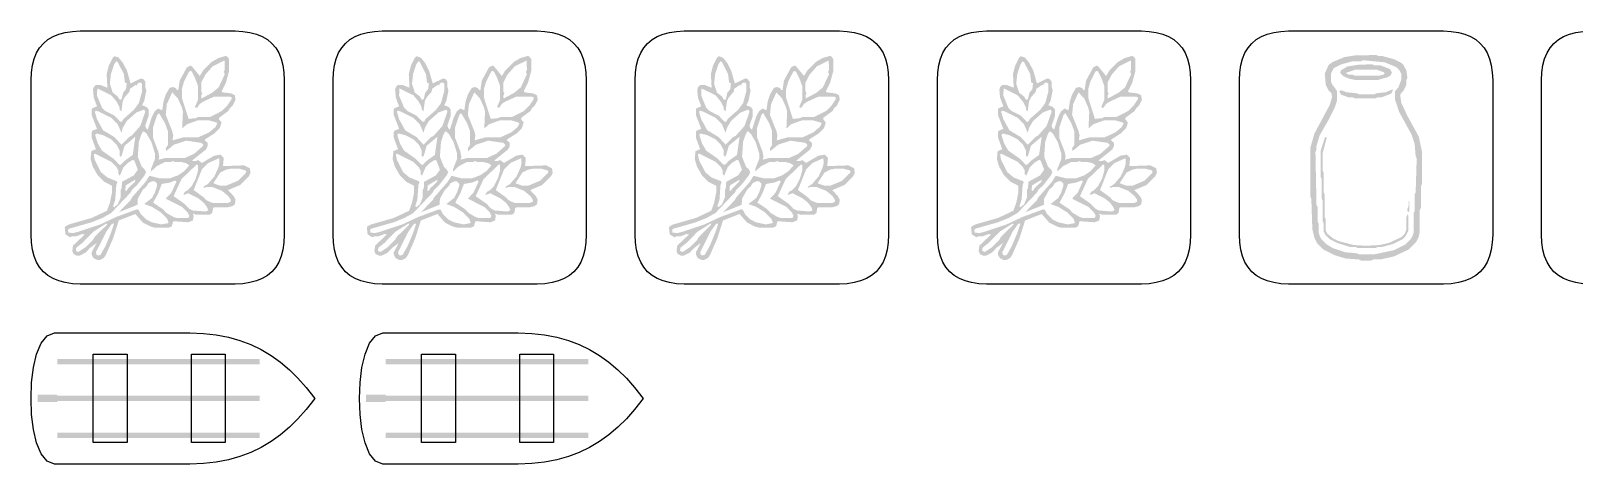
# Model space of a CAD drawing. Header units: millimetres. Extents: x 5 to 723, y 130 to 425.
# Drawn here: x 4.9 to 122.9, y 392.1 to 425.1 of the extents above; entities that cross this region are included whole.
import ezdxf

# ---------------------------------------------------------------- set-up
doc = ezdxf.new("R2010")
doc.units = ezdxf.units.MM
doc.layers.add('CUT', color=1, linetype='Continuous')
doc.layers.add('RASTER', color=7, linetype='Continuous')

msp = doc.modelspace()

# ---------------------------------------------------------------- hatches: boundary and pattern name
at = {"layer": 'RASTER'}
h = msp.add_hatch(color=7, dxfattribs=at)
h.paths.add_polyline_path([(11.217, 423.218), (11.544, 423.103), (11.871, 422.694), (12.174, 422.097), (12.444, 421.14), (13.237, 421.525), (13.425, 421.467), (13.564, 421.279), (13.564, 420.87), (13.646, 420.625), (13.482, 419.807), (13.319, 419.48), (13.671, 419.341), (13.81, 419.153), (13.81, 418.662), (13.564, 417.926), (13.621, 417.738), (13.752, 417.623), (14.055, 418.58), (14.276, 419.014), (14.546, 419.235), (14.848, 419.096), (14.955, 419.807), (15.118, 420.298), (15.421, 420.813), (15.691, 420.87), (15.911, 420.764), (15.96, 420.65), (16.075, 420.65), (16.181, 421.361), (16.729, 422.367), (16.999, 422.506), (17.105, 422.449), (17.711, 421.713), (17.956, 422.122), (18.61, 422.776), (19.126, 423.079), (19.698, 423.242), (19.804, 423.185), (19.943, 422.997), (19.943, 422.097), (19.698, 421.197), (19.371, 420.543), (19.453, 420.461), (20.107, 420.38), (20.377, 420.241), (20.434, 419.889), (20.213, 419.455), (20.001, 419.259), (19.886, 419.047), (19.183, 418.523), (19.183, 418.392), (19.371, 418.171), (19.232, 417.738), (18.823, 417.329), (18.12, 416.887), (18.087, 416.806), (18.308, 416.618), (18.308, 416.372), (18.169, 416.102), (17.105, 415.252), (17.408, 415.227), (17.572, 415.309), (17.874, 415.088), (18.798, 415.636), (19.289, 415.718), (19.534, 415.473), (19.477, 414.843), (21.088, 414.9), (21.522, 414.679), (21.579, 414.328), (21.44, 414.058), (20.786, 413.403), (19.862, 413.019), (20.295, 412.553), (20.434, 412.283), (20.377, 411.931), (20.189, 411.792), (19.862, 411.71), (18.798, 411.71), (18.717, 411.629), (18.659, 411.277), (18.471, 411.138), (17.408, 411.138), (17.245, 411.22), (17.187, 411.195), (17.245, 411.056), (17.187, 410.705), (16.836, 410.565), (15.691, 410.647), (15.584, 410.263), (15.363, 410.157), (14.3, 410.157), (13.973, 410.238), (13.376, 410.541), (12.804, 411.195), (11.544, 410.705), (11.111, 409.339), (10.563, 408.087), (10.399, 407.842), (10.129, 407.703), (9.884, 407.703), (9.614, 407.842), (9.475, 408.112), (9.475, 408.276), (9.859, 408.987), (9.369, 408.627), (9.009, 408.251), (8.575, 408.03), (8.33, 408.03), (8.109, 408.136), (8.003, 408.357), (8.06, 408.791), (8.96, 409.641), (8.739, 409.666), (8.33, 409.502), (8.003, 409.502), (7.839, 409.421), (7.488, 409.641), (7.43, 410.157), (7.488, 410.263), (7.758, 410.402), (9.475, 410.893), (10.645, 411.441), (10.865, 412.038), (11.029, 412.855), (11.029, 413.346), (10.432, 413.649), (9.941, 414.139), (9.557, 414.818), (9.393, 415.391), (9.45, 415.988), (9.802, 416.127), (9.475, 417.026), (9.475, 417.435), (9.532, 417.542), (9.884, 417.681), (9.475, 418.744), (9.475, 419.153), (9.532, 419.259), (9.884, 419.398), (9.639, 420.052), (9.581, 420.65), (9.639, 420.87), (9.802, 421.034), (10.129, 421.034), (10.677, 420.813), (10.62, 421.852), (10.784, 422.506), (11.086, 423.103)])
h.paths.add_polyline_path([(19.592, 422.89), (18.692, 422.449), (18.12, 421.794), (17.817, 421.197), (17.817, 420.543), (17.899, 420.38), (17.817, 420.216), (17.842, 419.995), (18.659, 420.437), (19.15, 420.846), (19.616, 421.852), (19.534, 422.015), (19.616, 422.179)], flags=0)
h.paths.add_polyline_path([(11.356, 422.833), (11.192, 422.588), (10.947, 421.852), (10.865, 421.116), (11.086, 420.437), (11.462, 420.159), (11.577, 419.946), (11.683, 419.889), (11.765, 419.971), (11.871, 420.437), (12.092, 420.707), (12.149, 421.173), (12.01, 421.197), (11.929, 421.852), (11.462, 422.776)], flags=0)
h.paths.add_polyline_path([(16.999, 422.097), (16.893, 422.04), (16.508, 421.279), (16.345, 420.707), (16.345, 420.052), (16.86, 418.441), (17.408, 418.499), (17.572, 418.58), (18.471, 418.58), (19.395, 419.047), (19.804, 419.455), (20.131, 419.946), (20.131, 420.077), (20.025, 420.134), (18.798, 420.134), (17.956, 419.75), (17.711, 419.586), (17.514, 419.292), (17.384, 419.292), (17.351, 419.374), (17.572, 419.889), (17.572, 420.952), (17.351, 421.549), (17.105, 422.04)], flags=0)
h.paths.add_polyline_path([(13.073, 421.197), (12.934, 421.091), (12.967, 420.977), (12.828, 421.034), (12.395, 420.731), (12.362, 420.519), (11.986, 420.077), (11.847, 419.807), (11.74, 419.014), (11.601, 419.153), (11.601, 419.316), (11.381, 419.75), (10.972, 420.241), (9.908, 420.764), (9.884, 420.216), (10.268, 419.292), (10.514, 419.047), (11.217, 418.687), (11.659, 418.229), (11.789, 418.229), (11.904, 418.441), (12.689, 419.128), (13.073, 419.644), (13.319, 420.543), (13.319, 421.116), (13.237, 421.197)], flags=0)
h.paths.add_polyline_path([(15.609, 420.461), (15.2, 419.562), (15.118, 418.744), (15.609, 417.517), (15.691, 417.19), (15.633, 416.806), (16.427, 417.026), (17.572, 417.026), (18.414, 417.411), (18.905, 417.82), (19.044, 418.09), (18.962, 418.171), (18.389, 418.335), (17.572, 418.335), (16.729, 418.032), (16.369, 417.705), (16.427, 418.989), (16.345, 419.316), (16.042, 419.995)], flags=0)
h.paths.add_polyline_path([(13.482, 419.153), (12.885, 418.932), (12.149, 418.278), (11.847, 417.763), (11.74, 417.378), (11.462, 418.032), (10.972, 418.523), (10.047, 418.989), (9.802, 419.071), (9.72, 418.989), (9.884, 418.417), (10.35, 417.574), (11.217, 417.051), (11.74, 416.479), (12.313, 417.051), (12.526, 417.165), (13.18, 417.902), (13.564, 418.989)], flags=0)
h.paths.add_polyline_path([(14.603, 418.883), (14.464, 418.744), (14.137, 417.763), (14.137, 417.026), (14.546, 415.963), (14.627, 415.554), (14.57, 415.334), (15.118, 415.473), (16.59, 415.473), (17.269, 415.775), (17.923, 416.348), (17.981, 416.454), (17.817, 416.618), (16.672, 416.781), (15.748, 416.479), (15.143, 415.988), (15.118, 416.209), (15.282, 416.454), (15.282, 417.517), (15.061, 418.114)], flags=0)
h.paths.add_polyline_path([(13.458, 417.493), (13.376, 417.46), (13.237, 417.19), (13.073, 416.699), (12.992, 415.554), (13.294, 414.794), (13.507, 414.597), (13.621, 414.385), (13.507, 414.139), (12.934, 413.403), (12.558, 413.044), (12.444, 412.831), (10.972, 411.277), (10.293, 410.893), (9.475, 410.565), (7.758, 410.075), (7.676, 409.993), (7.7, 409.772), (8.085, 409.748), (8.412, 409.829), (10.129, 410.402), (11.356, 410.974), (12.91, 411.547), (13.049, 411.522), (13.213, 411.195), (13.621, 410.786), (14.055, 410.565), (14.791, 410.402), (15.339, 410.508), (15.224, 410.835), (14.734, 411.326), (14.079, 411.735), (13.482, 411.956), (14.079, 412.422), (14.3, 412.855), (14.464, 413.346), (14.464, 413.51), (14.3, 413.673), (14.055, 413.673), (13.785, 413.534), (13.671, 413.322), (13.376, 413.044), (12.992, 412.365), (12.967, 411.899), (11.544, 411.326), (12.444, 412.258), (12.558, 412.471), (13.589, 413.649), (13.867, 414.107), (14.627, 413.919), (15.445, 413.919), (16.042, 414.139), (16.533, 414.467), (16.917, 414.9), (16.672, 415.064), (16.345, 415.145), (15.854, 415.145), (15.691, 415.227), (15.445, 415.145), (15.036, 415.145), (14.439, 414.843), (13.998, 414.434), (13.998, 414.63), (14.3, 415.391), (14.3, 415.8), (14.03, 416.675), (13.671, 417.296)], flags=0)
h.paths.add_polyline_path([(9.859, 417.329), (9.745, 417.247), (9.802, 417.026), (9.966, 416.536), (10.268, 416.021), (11.135, 415.415), (11.577, 414.957), (11.708, 414.957), (11.986, 415.252), (12.607, 415.693), (12.804, 417.084), (11.986, 416.397), (11.765, 415.636), (11.683, 415.554), (11.601, 415.636), (11.601, 416.045), (11.381, 416.479), (10.972, 416.887), (10.375, 417.19)], flags=0)
h.paths.add_polyline_path([(9.72, 415.8), (9.639, 415.718), (9.72, 415.309), (10.187, 414.385), (10.677, 413.976), (11.381, 413.698), (11.438, 413.592), (11.356, 413.428), (11.274, 412.283), (11.111, 411.792), (11.192, 411.71), (11.462, 411.931), (11.683, 412.447), (11.683, 413.019), (11.765, 413.183), (11.789, 413.649), (12.689, 414.139), (12.992, 414.573), (12.722, 415.284), (12.583, 415.309), (12.231, 415.088), (11.904, 414.761), (11.626, 414.107), (11.52, 414.246), (11.52, 414.491), (11.381, 414.761), (10.972, 415.17)], flags=0)
h.paths.add_polyline_path([(19.183, 415.448), (18.365, 415.088), (17.874, 414.597), (17.245, 413.019), (18.005, 412.471), (18.201, 412.258), (18.471, 412.119), (18.717, 412.038), (19.862, 412.038), (20.082, 412.144), (20.05, 412.308), (19.886, 412.553), (19.395, 412.962), (18.635, 413.264), (18.226, 413.264), (18.062, 413.183), (17.981, 413.264), (18.332, 413.485), (18.823, 414.058), (19.126, 414.736), (19.207, 415.064)], flags=0)
h.paths.add_polyline_path([(17.49, 414.982), (16.32, 413.861), (15.715, 412.553), (16.533, 411.98), (16.893, 411.604), (17.163, 411.465), (18.144, 411.383), (18.365, 411.49), (18.25, 411.735), (18.005, 412.062), (17.596, 412.389), (16.836, 412.774), (16.451, 412.635), (16.566, 412.88), (16.778, 412.994), (17.105, 413.322), (17.408, 413.919), (17.572, 414.491), (17.572, 414.9)], flags=0)
h.paths.add_polyline_path([(20.107, 414.655), (19.698, 414.573), (19.265, 414.352), (18.741, 413.534), (19.289, 413.346), (19.698, 413.346), (20.622, 413.731), (21.195, 414.303), (21.252, 414.409), (21.195, 414.516), (20.679, 414.655)], flags=0)
h.paths.add_polyline_path([(12.804, 413.812), (12.068, 413.371), (12.035, 412.962), (12.149, 412.962), (12.231, 413.125), (12.771, 413.649)], flags=0)
h.paths.add_polyline_path([(15.854, 413.755), (15.445, 413.592), (14.816, 413.485), (14.546, 412.774), (14.161, 412.062), (14.897, 411.571), (15.175, 411.277), (15.691, 410.974), (15.936, 410.893), (16.836, 410.893), (16.917, 411.056), (16.778, 411.326), (16.369, 411.735), (15.118, 412.365), (15.552, 412.831), (15.936, 413.673)], flags=0)
h.paths.add_polyline_path([(10.62, 410.484), (9.614, 409.854), (8.763, 408.987), (8.305, 408.627), (8.273, 408.382), (8.469, 408.3), (9.009, 408.66), (9.581, 409.232), (9.696, 409.445), (10.645, 410.377)], flags=0)
h.paths.add_polyline_path([(11.111, 410.484), (11.004, 410.426), (10.595, 409.854), (9.802, 408.276), (9.859, 408.087), (9.966, 408.03), (10.154, 408.087), (10.538, 408.766), (10.947, 409.748), (11.168, 410.426)], flags=0)
h = msp.add_hatch(color=7, dxfattribs=at)
h.paths.add_polyline_path([(34.217, 423.218), (34.544, 423.103), (34.871, 422.694), (35.174, 422.097), (35.444, 421.14), (36.237, 421.525), (36.425, 421.467), (36.564, 421.279), (36.564, 420.87), (36.646, 420.625), (36.482, 419.807), (36.319, 419.48), (36.671, 419.341), (36.81, 419.153), (36.81, 418.662), (36.564, 417.926), (36.621, 417.738), (36.752, 417.623), (37.055, 418.58), (37.276, 419.014), (37.546, 419.235), (37.848, 419.096), (37.955, 419.807), (38.118, 420.298), (38.421, 420.813), (38.691, 420.87), (38.911, 420.764), (38.96, 420.65), (39.075, 420.65), (39.181, 421.361), (39.729, 422.367), (39.999, 422.506), (40.105, 422.449), (40.711, 421.713), (40.956, 422.122), (41.61, 422.776), (42.126, 423.079), (42.698, 423.242), (42.804, 423.185), (42.943, 422.997), (42.943, 422.097), (42.698, 421.197), (42.371, 420.543), (42.453, 420.461), (43.107, 420.38), (43.377, 420.241), (43.434, 419.889), (43.213, 419.455), (43.001, 419.259), (42.886, 419.047), (42.183, 418.523), (42.183, 418.392), (42.371, 418.171), (42.232, 417.738), (41.823, 417.329), (41.12, 416.887), (41.087, 416.806), (41.308, 416.618), (41.308, 416.372), (41.169, 416.102), (40.105, 415.252), (40.408, 415.227), (40.572, 415.309), (40.874, 415.088), (41.798, 415.636), (42.289, 415.718), (42.534, 415.473), (42.477, 414.843), (44.088, 414.9), (44.522, 414.679), (44.579, 414.328), (44.44, 414.058), (43.786, 413.403), (42.862, 413.019), (43.295, 412.553), (43.434, 412.283), (43.377, 411.931), (43.189, 411.792), (42.862, 411.71), (41.798, 411.71), (41.717, 411.629), (41.659, 411.277), (41.471, 411.138), (40.408, 411.138), (40.245, 411.22), (40.187, 411.195), (40.245, 411.056), (40.187, 410.705), (39.836, 410.565), (38.691, 410.647), (38.584, 410.263), (38.363, 410.157), (37.3, 410.157), (36.973, 410.238), (36.376, 410.541), (35.804, 411.195), (34.544, 410.705), (34.111, 409.339), (33.563, 408.087), (33.399, 407.842), (33.129, 407.703), (32.884, 407.703), (32.614, 407.842), (32.475, 408.112), (32.475, 408.276), (32.859, 408.987), (32.369, 408.627), (32.009, 408.251), (31.575, 408.03), (31.33, 408.03), (31.109, 408.136), (31.003, 408.357), (31.06, 408.791), (31.96, 409.641), (31.739, 409.666), (31.33, 409.502), (31.003, 409.502), (30.839, 409.421), (30.488, 409.641), (30.43, 410.157), (30.488, 410.263), (30.758, 410.402), (32.475, 410.893), (33.645, 411.441), (33.865, 412.038), (34.029, 412.855), (34.029, 413.346), (33.432, 413.649), (32.941, 414.139), (32.557, 414.818), (32.393, 415.391), (32.45, 415.988), (32.802, 416.127), (32.475, 417.026), (32.475, 417.435), (32.532, 417.542), (32.884, 417.681), (32.475, 418.744), (32.475, 419.153), (32.532, 419.259), (32.884, 419.398), (32.639, 420.052), (32.581, 420.65), (32.639, 420.87), (32.802, 421.034), (33.129, 421.034), (33.677, 420.813), (33.62, 421.852), (33.784, 422.506), (34.086, 423.103)])
h.paths.add_polyline_path([(42.592, 422.89), (41.692, 422.449), (41.12, 421.794), (40.817, 421.197), (40.817, 420.543), (40.899, 420.38), (40.817, 420.216), (40.842, 419.995), (41.659, 420.437), (42.15, 420.846), (42.616, 421.852), (42.534, 422.015), (42.616, 422.179)], flags=0)
h.paths.add_polyline_path([(34.356, 422.833), (34.192, 422.588), (33.947, 421.852), (33.865, 421.116), (34.086, 420.437), (34.462, 420.159), (34.577, 419.946), (34.683, 419.889), (34.765, 419.971), (34.871, 420.437), (35.092, 420.707), (35.149, 421.173), (35.01, 421.197), (34.929, 421.852), (34.462, 422.776)], flags=0)
h.paths.add_polyline_path([(39.999, 422.097), (39.893, 422.04), (39.508, 421.279), (39.345, 420.707), (39.345, 420.052), (39.86, 418.441), (40.408, 418.499), (40.572, 418.58), (41.471, 418.58), (42.395, 419.047), (42.804, 419.455), (43.131, 419.946), (43.131, 420.077), (43.025, 420.134), (41.798, 420.134), (40.956, 419.75), (40.711, 419.586), (40.514, 419.292), (40.384, 419.292), (40.351, 419.374), (40.572, 419.889), (40.572, 420.952), (40.351, 421.549), (40.105, 422.04)], flags=0)
h.paths.add_polyline_path([(36.073, 421.197), (35.934, 421.091), (35.967, 420.977), (35.828, 421.034), (35.395, 420.731), (35.362, 420.519), (34.986, 420.077), (34.847, 419.807), (34.74, 419.014), (34.601, 419.153), (34.601, 419.316), (34.381, 419.75), (33.972, 420.241), (32.908, 420.764), (32.884, 420.216), (33.268, 419.292), (33.514, 419.047), (34.217, 418.687), (34.659, 418.229), (34.789, 418.229), (34.904, 418.441), (35.689, 419.128), (36.073, 419.644), (36.319, 420.543), (36.319, 421.116), (36.237, 421.197)], flags=0)
h.paths.add_polyline_path([(38.609, 420.461), (38.2, 419.562), (38.118, 418.744), (38.609, 417.517), (38.691, 417.19), (38.633, 416.806), (39.427, 417.026), (40.572, 417.026), (41.414, 417.411), (41.905, 417.82), (42.044, 418.09), (41.962, 418.171), (41.389, 418.335), (40.572, 418.335), (39.729, 418.032), (39.369, 417.705), (39.427, 418.989), (39.345, 419.316), (39.042, 419.995)], flags=0)
h.paths.add_polyline_path([(36.482, 419.153), (35.885, 418.932), (35.149, 418.278), (34.847, 417.763), (34.74, 417.378), (34.462, 418.032), (33.972, 418.523), (33.047, 418.989), (32.802, 419.071), (32.72, 418.989), (32.884, 418.417), (33.35, 417.574), (34.217, 417.051), (34.74, 416.479), (35.313, 417.051), (35.526, 417.165), (36.18, 417.902), (36.564, 418.989)], flags=0)
h.paths.add_polyline_path([(37.603, 418.883), (37.464, 418.744), (37.137, 417.763), (37.137, 417.026), (37.546, 415.963), (37.627, 415.554), (37.57, 415.334), (38.118, 415.473), (39.59, 415.473), (40.269, 415.775), (40.923, 416.348), (40.981, 416.454), (40.817, 416.618), (39.672, 416.781), (38.748, 416.479), (38.143, 415.988), (38.118, 416.209), (38.282, 416.454), (38.282, 417.517), (38.061, 418.114)], flags=0)
h.paths.add_polyline_path([(36.458, 417.493), (36.376, 417.46), (36.237, 417.19), (36.073, 416.699), (35.992, 415.554), (36.294, 414.794), (36.507, 414.597), (36.621, 414.385), (36.507, 414.139), (35.934, 413.403), (35.558, 413.044), (35.444, 412.831), (33.972, 411.277), (33.293, 410.893), (32.475, 410.565), (30.758, 410.075), (30.676, 409.993), (30.7, 409.772), (31.085, 409.748), (31.412, 409.829), (33.129, 410.402), (34.356, 410.974), (35.91, 411.547), (36.049, 411.522), (36.213, 411.195), (36.621, 410.786), (37.055, 410.565), (37.791, 410.402), (38.339, 410.508), (38.224, 410.835), (37.734, 411.326), (37.079, 411.735), (36.482, 411.956), (37.079, 412.422), (37.3, 412.855), (37.464, 413.346), (37.464, 413.51), (37.3, 413.673), (37.055, 413.673), (36.785, 413.534), (36.671, 413.322), (36.376, 413.044), (35.992, 412.365), (35.967, 411.899), (34.544, 411.326), (35.444, 412.258), (35.558, 412.471), (36.589, 413.649), (36.867, 414.107), (37.627, 413.919), (38.445, 413.919), (39.042, 414.139), (39.533, 414.467), (39.917, 414.9), (39.672, 415.064), (39.345, 415.145), (38.854, 415.145), (38.691, 415.227), (38.445, 415.145), (38.036, 415.145), (37.439, 414.843), (36.998, 414.434), (36.998, 414.63), (37.3, 415.391), (37.3, 415.8), (37.03, 416.675), (36.671, 417.296)], flags=0)
h.paths.add_polyline_path([(32.859, 417.329), (32.745, 417.247), (32.802, 417.026), (32.966, 416.536), (33.268, 416.021), (34.135, 415.415), (34.577, 414.957), (34.708, 414.957), (34.986, 415.252), (35.607, 415.693), (35.804, 417.084), (34.986, 416.397), (34.765, 415.636), (34.683, 415.554), (34.601, 415.636), (34.601, 416.045), (34.381, 416.479), (33.972, 416.887), (33.375, 417.19)], flags=0)
h.paths.add_polyline_path([(32.72, 415.8), (32.639, 415.718), (32.72, 415.309), (33.187, 414.385), (33.677, 413.976), (34.381, 413.698), (34.438, 413.592), (34.356, 413.428), (34.274, 412.283), (34.111, 411.792), (34.192, 411.71), (34.462, 411.931), (34.683, 412.447), (34.683, 413.019), (34.765, 413.183), (34.789, 413.649), (35.689, 414.139), (35.992, 414.573), (35.722, 415.284), (35.583, 415.309), (35.231, 415.088), (34.904, 414.761), (34.626, 414.107), (34.52, 414.246), (34.52, 414.491), (34.381, 414.761), (33.972, 415.17)], flags=0)
h.paths.add_polyline_path([(42.183, 415.448), (41.365, 415.088), (40.874, 414.597), (40.245, 413.019), (41.005, 412.471), (41.201, 412.258), (41.471, 412.119), (41.717, 412.038), (42.862, 412.038), (43.082, 412.144), (43.05, 412.308), (42.886, 412.553), (42.395, 412.962), (41.635, 413.264), (41.226, 413.264), (41.062, 413.183), (40.981, 413.264), (41.332, 413.485), (41.823, 414.058), (42.126, 414.736), (42.207, 415.064)], flags=0)
h.paths.add_polyline_path([(40.49, 414.982), (39.32, 413.861), (38.715, 412.553), (39.533, 411.98), (39.893, 411.604), (40.163, 411.465), (41.144, 411.383), (41.365, 411.49), (41.25, 411.735), (41.005, 412.062), (40.596, 412.389), (39.836, 412.774), (39.451, 412.635), (39.566, 412.88), (39.778, 412.994), (40.105, 413.322), (40.408, 413.919), (40.572, 414.491), (40.572, 414.9)], flags=0)
h.paths.add_polyline_path([(43.107, 414.655), (42.698, 414.573), (42.265, 414.352), (41.741, 413.534), (42.289, 413.346), (42.698, 413.346), (43.622, 413.731), (44.195, 414.303), (44.252, 414.409), (44.195, 414.516), (43.679, 414.655)], flags=0)
h.paths.add_polyline_path([(35.804, 413.812), (35.068, 413.371), (35.035, 412.962), (35.149, 412.962), (35.231, 413.125), (35.771, 413.649)], flags=0)
h.paths.add_polyline_path([(38.854, 413.755), (38.445, 413.592), (37.816, 413.485), (37.546, 412.774), (37.161, 412.062), (37.897, 411.571), (38.175, 411.277), (38.691, 410.974), (38.936, 410.893), (39.836, 410.893), (39.917, 411.056), (39.778, 411.326), (39.369, 411.735), (38.118, 412.365), (38.552, 412.831), (38.936, 413.673)], flags=0)
h.paths.add_polyline_path([(33.62, 410.484), (32.614, 409.854), (31.763, 408.987), (31.305, 408.627), (31.273, 408.382), (31.469, 408.3), (32.009, 408.66), (32.581, 409.232), (32.696, 409.445), (33.645, 410.377)], flags=0)
h.paths.add_polyline_path([(34.111, 410.484), (34.004, 410.426), (33.595, 409.854), (32.802, 408.276), (32.859, 408.087), (32.966, 408.03), (33.154, 408.087), (33.538, 408.766), (33.947, 409.748), (34.168, 410.426)], flags=0)
h = msp.add_hatch(color=7, dxfattribs=at)
h.paths.add_polyline_path([(57.217, 423.218), (57.544, 423.103), (57.871, 422.694), (58.174, 422.097), (58.444, 421.14), (59.237, 421.525), (59.425, 421.467), (59.564, 421.279), (59.564, 420.87), (59.646, 420.625), (59.482, 419.807), (59.319, 419.48), (59.671, 419.341), (59.81, 419.153), (59.81, 418.662), (59.564, 417.926), (59.621, 417.738), (59.752, 417.623), (60.055, 418.58), (60.276, 419.014), (60.546, 419.235), (60.848, 419.096), (60.955, 419.807), (61.118, 420.298), (61.421, 420.813), (61.691, 420.87), (61.911, 420.764), (61.96, 420.65), (62.075, 420.65), (62.181, 421.361), (62.729, 422.367), (62.999, 422.506), (63.105, 422.449), (63.711, 421.713), (63.956, 422.122), (64.61, 422.776), (65.126, 423.079), (65.698, 423.242), (65.804, 423.185), (65.943, 422.997), (65.943, 422.097), (65.698, 421.197), (65.371, 420.543), (65.453, 420.461), (66.107, 420.38), (66.377, 420.241), (66.434, 419.889), (66.213, 419.455), (66.001, 419.259), (65.886, 419.047), (65.183, 418.523), (65.183, 418.392), (65.371, 418.171), (65.232, 417.738), (64.823, 417.329), (64.12, 416.887), (64.087, 416.806), (64.308, 416.618), (64.308, 416.372), (64.169, 416.102), (63.105, 415.252), (63.408, 415.227), (63.572, 415.309), (63.874, 415.088), (64.798, 415.636), (65.289, 415.718), (65.534, 415.473), (65.477, 414.843), (67.088, 414.9), (67.522, 414.679), (67.579, 414.328), (67.44, 414.058), (66.786, 413.403), (65.862, 413.019), (66.295, 412.553), (66.434, 412.283), (66.377, 411.931), (66.189, 411.792), (65.862, 411.71), (64.798, 411.71), (64.717, 411.629), (64.659, 411.277), (64.471, 411.138), (63.408, 411.138), (63.245, 411.22), (63.187, 411.195), (63.245, 411.056), (63.187, 410.705), (62.836, 410.565), (61.691, 410.647), (61.584, 410.263), (61.363, 410.157), (60.3, 410.157), (59.973, 410.238), (59.376, 410.541), (58.804, 411.195), (57.544, 410.705), (57.111, 409.339), (56.563, 408.087), (56.399, 407.842), (56.129, 407.703), (55.884, 407.703), (55.614, 407.842), (55.475, 408.112), (55.475, 408.276), (55.859, 408.987), (55.369, 408.627), (55.009, 408.251), (54.575, 408.03), (54.33, 408.03), (54.109, 408.136), (54.003, 408.357), (54.06, 408.791), (54.96, 409.641), (54.739, 409.666), (54.33, 409.502), (54.003, 409.502), (53.839, 409.421), (53.488, 409.641), (53.43, 410.157), (53.488, 410.263), (53.758, 410.402), (55.475, 410.893), (56.645, 411.441), (56.865, 412.038), (57.029, 412.855), (57.029, 413.346), (56.432, 413.649), (55.941, 414.139), (55.557, 414.818), (55.393, 415.391), (55.45, 415.988), (55.802, 416.127), (55.475, 417.026), (55.475, 417.435), (55.532, 417.542), (55.884, 417.681), (55.475, 418.744), (55.475, 419.153), (55.532, 419.259), (55.884, 419.398), (55.639, 420.052), (55.581, 420.65), (55.639, 420.87), (55.802, 421.034), (56.129, 421.034), (56.677, 420.813), (56.62, 421.852), (56.784, 422.506), (57.086, 423.103)])
h.paths.add_polyline_path([(65.592, 422.89), (64.692, 422.449), (64.12, 421.794), (63.817, 421.197), (63.817, 420.543), (63.899, 420.38), (63.817, 420.216), (63.842, 419.995), (64.659, 420.437), (65.15, 420.846), (65.616, 421.852), (65.534, 422.015), (65.616, 422.179)], flags=0)
h.paths.add_polyline_path([(57.356, 422.833), (57.192, 422.588), (56.947, 421.852), (56.865, 421.116), (57.086, 420.437), (57.462, 420.159), (57.577, 419.946), (57.683, 419.889), (57.765, 419.971), (57.871, 420.437), (58.092, 420.707), (58.149, 421.173), (58.01, 421.197), (57.929, 421.852), (57.462, 422.776)], flags=0)
h.paths.add_polyline_path([(62.999, 422.097), (62.893, 422.04), (62.508, 421.279), (62.345, 420.707), (62.345, 420.052), (62.86, 418.441), (63.408, 418.499), (63.572, 418.58), (64.471, 418.58), (65.395, 419.047), (65.804, 419.455), (66.131, 419.946), (66.131, 420.077), (66.025, 420.134), (64.798, 420.134), (63.956, 419.75), (63.711, 419.586), (63.514, 419.292), (63.384, 419.292), (63.351, 419.374), (63.572, 419.889), (63.572, 420.952), (63.351, 421.549), (63.105, 422.04)], flags=0)
h.paths.add_polyline_path([(59.073, 421.197), (58.934, 421.091), (58.967, 420.977), (58.828, 421.034), (58.395, 420.731), (58.362, 420.519), (57.986, 420.077), (57.847, 419.807), (57.74, 419.014), (57.601, 419.153), (57.601, 419.316), (57.381, 419.75), (56.972, 420.241), (55.908, 420.764), (55.884, 420.216), (56.268, 419.292), (56.514, 419.047), (57.217, 418.687), (57.659, 418.229), (57.789, 418.229), (57.904, 418.441), (58.689, 419.128), (59.073, 419.644), (59.319, 420.543), (59.319, 421.116), (59.237, 421.197)], flags=0)
h.paths.add_polyline_path([(61.609, 420.461), (61.2, 419.562), (61.118, 418.744), (61.609, 417.517), (61.691, 417.19), (61.633, 416.806), (62.427, 417.026), (63.572, 417.026), (64.414, 417.411), (64.905, 417.82), (65.044, 418.09), (64.962, 418.171), (64.389, 418.335), (63.572, 418.335), (62.729, 418.032), (62.369, 417.705), (62.427, 418.989), (62.345, 419.316), (62.042, 419.995)], flags=0)
h.paths.add_polyline_path([(59.482, 419.153), (58.885, 418.932), (58.149, 418.278), (57.847, 417.763), (57.74, 417.378), (57.462, 418.032), (56.972, 418.523), (56.047, 418.989), (55.802, 419.071), (55.72, 418.989), (55.884, 418.417), (56.35, 417.574), (57.217, 417.051), (57.74, 416.479), (58.313, 417.051), (58.526, 417.165), (59.18, 417.902), (59.564, 418.989)], flags=0)
h.paths.add_polyline_path([(60.603, 418.883), (60.464, 418.744), (60.137, 417.763), (60.137, 417.026), (60.546, 415.963), (60.627, 415.554), (60.57, 415.334), (61.118, 415.473), (62.59, 415.473), (63.269, 415.775), (63.923, 416.348), (63.981, 416.454), (63.817, 416.618), (62.672, 416.781), (61.748, 416.479), (61.143, 415.988), (61.118, 416.209), (61.282, 416.454), (61.282, 417.517), (61.061, 418.114)], flags=0)
h.paths.add_polyline_path([(59.458, 417.493), (59.376, 417.46), (59.237, 417.19), (59.073, 416.699), (58.992, 415.554), (59.294, 414.794), (59.507, 414.597), (59.621, 414.385), (59.507, 414.139), (58.934, 413.403), (58.558, 413.044), (58.444, 412.831), (56.972, 411.277), (56.293, 410.893), (55.475, 410.565), (53.758, 410.075), (53.676, 409.993), (53.7, 409.772), (54.085, 409.748), (54.412, 409.829), (56.129, 410.402), (57.356, 410.974), (58.91, 411.547), (59.049, 411.522), (59.213, 411.195), (59.621, 410.786), (60.055, 410.565), (60.791, 410.402), (61.339, 410.508), (61.224, 410.835), (60.734, 411.326), (60.079, 411.735), (59.482, 411.956), (60.079, 412.422), (60.3, 412.855), (60.464, 413.346), (60.464, 413.51), (60.3, 413.673), (60.055, 413.673), (59.785, 413.534), (59.671, 413.322), (59.376, 413.044), (58.992, 412.365), (58.967, 411.899), (57.544, 411.326), (58.444, 412.258), (58.558, 412.471), (59.589, 413.649), (59.867, 414.107), (60.627, 413.919), (61.445, 413.919), (62.042, 414.139), (62.533, 414.467), (62.917, 414.9), (62.672, 415.064), (62.345, 415.145), (61.854, 415.145), (61.691, 415.227), (61.445, 415.145), (61.036, 415.145), (60.439, 414.843), (59.998, 414.434), (59.998, 414.63), (60.3, 415.391), (60.3, 415.8), (60.03, 416.675), (59.671, 417.296)], flags=0)
h.paths.add_polyline_path([(55.859, 417.329), (55.745, 417.247), (55.802, 417.026), (55.966, 416.536), (56.268, 416.021), (57.135, 415.415), (57.577, 414.957), (57.708, 414.957), (57.986, 415.252), (58.607, 415.693), (58.804, 417.084), (57.986, 416.397), (57.765, 415.636), (57.683, 415.554), (57.601, 415.636), (57.601, 416.045), (57.381, 416.479), (56.972, 416.887), (56.375, 417.19)], flags=0)
h.paths.add_polyline_path([(55.72, 415.8), (55.639, 415.718), (55.72, 415.309), (56.187, 414.385), (56.677, 413.976), (57.381, 413.698), (57.438, 413.592), (57.356, 413.428), (57.274, 412.283), (57.111, 411.792), (57.192, 411.71), (57.462, 411.931), (57.683, 412.447), (57.683, 413.019), (57.765, 413.183), (57.789, 413.649), (58.689, 414.139), (58.992, 414.573), (58.722, 415.284), (58.583, 415.309), (58.231, 415.088), (57.904, 414.761), (57.626, 414.107), (57.52, 414.246), (57.52, 414.491), (57.381, 414.761), (56.972, 415.17)], flags=0)
h.paths.add_polyline_path([(65.183, 415.448), (64.365, 415.088), (63.874, 414.597), (63.245, 413.019), (64.005, 412.471), (64.201, 412.258), (64.471, 412.119), (64.717, 412.038), (65.862, 412.038), (66.082, 412.144), (66.05, 412.308), (65.886, 412.553), (65.395, 412.962), (64.635, 413.264), (64.226, 413.264), (64.062, 413.183), (63.981, 413.264), (64.332, 413.485), (64.823, 414.058), (65.126, 414.736), (65.207, 415.064)], flags=0)
h.paths.add_polyline_path([(63.49, 414.982), (62.32, 413.861), (61.715, 412.553), (62.533, 411.98), (62.893, 411.604), (63.163, 411.465), (64.144, 411.383), (64.365, 411.49), (64.25, 411.735), (64.005, 412.062), (63.596, 412.389), (62.836, 412.774), (62.451, 412.635), (62.566, 412.88), (62.778, 412.994), (63.105, 413.322), (63.408, 413.919), (63.572, 414.491), (63.572, 414.9)], flags=0)
h.paths.add_polyline_path([(66.107, 414.655), (65.698, 414.573), (65.265, 414.352), (64.741, 413.534), (65.289, 413.346), (65.698, 413.346), (66.622, 413.731), (67.195, 414.303), (67.252, 414.409), (67.195, 414.516), (66.679, 414.655)], flags=0)
h.paths.add_polyline_path([(58.804, 413.812), (58.068, 413.371), (58.035, 412.962), (58.149, 412.962), (58.231, 413.125), (58.771, 413.649)], flags=0)
h.paths.add_polyline_path([(61.854, 413.755), (61.445, 413.592), (60.816, 413.485), (60.546, 412.774), (60.161, 412.062), (60.897, 411.571), (61.175, 411.277), (61.691, 410.974), (61.936, 410.893), (62.836, 410.893), (62.917, 411.056), (62.778, 411.326), (62.369, 411.735), (61.118, 412.365), (61.552, 412.831), (61.936, 413.673)], flags=0)
h.paths.add_polyline_path([(56.62, 410.484), (55.614, 409.854), (54.763, 408.987), (54.305, 408.627), (54.273, 408.382), (54.469, 408.3), (55.009, 408.66), (55.581, 409.232), (55.696, 409.445), (56.645, 410.377)], flags=0)
h.paths.add_polyline_path([(57.111, 410.484), (57.004, 410.426), (56.595, 409.854), (55.802, 408.276), (55.859, 408.087), (55.966, 408.03), (56.154, 408.087), (56.538, 408.766), (56.947, 409.748), (57.168, 410.426)], flags=0)
h = msp.add_hatch(color=7, dxfattribs=at)
h.paths.add_polyline_path([(80.217, 423.218), (80.544, 423.103), (80.871, 422.694), (81.174, 422.097), (81.444, 421.14), (82.237, 421.525), (82.425, 421.467), (82.564, 421.279), (82.564, 420.87), (82.646, 420.625), (82.482, 419.807), (82.319, 419.48), (82.671, 419.341), (82.81, 419.153), (82.81, 418.662), (82.564, 417.926), (82.621, 417.738), (82.752, 417.623), (83.055, 418.58), (83.276, 419.014), (83.546, 419.235), (83.848, 419.096), (83.955, 419.807), (84.118, 420.298), (84.421, 420.813), (84.691, 420.87), (84.911, 420.764), (84.96, 420.65), (85.075, 420.65), (85.181, 421.361), (85.729, 422.367), (85.999, 422.506), (86.105, 422.449), (86.711, 421.713), (86.956, 422.122), (87.61, 422.776), (88.126, 423.079), (88.698, 423.242), (88.804, 423.185), (88.943, 422.997), (88.943, 422.097), (88.698, 421.197), (88.371, 420.543), (88.453, 420.461), (89.107, 420.38), (89.377, 420.241), (89.434, 419.889), (89.213, 419.455), (89.001, 419.259), (88.886, 419.047), (88.183, 418.523), (88.183, 418.392), (88.371, 418.171), (88.232, 417.738), (87.823, 417.329), (87.12, 416.887), (87.087, 416.806), (87.308, 416.618), (87.308, 416.372), (87.169, 416.102), (86.105, 415.252), (86.408, 415.227), (86.572, 415.309), (86.874, 415.088), (87.798, 415.636), (88.289, 415.718), (88.534, 415.473), (88.477, 414.843), (90.088, 414.9), (90.522, 414.679), (90.579, 414.328), (90.44, 414.058), (89.786, 413.403), (88.862, 413.019), (89.295, 412.553), (89.434, 412.283), (89.377, 411.931), (89.189, 411.792), (88.862, 411.71), (87.798, 411.71), (87.717, 411.629), (87.659, 411.277), (87.471, 411.138), (86.408, 411.138), (86.245, 411.22), (86.187, 411.195), (86.245, 411.056), (86.187, 410.705), (85.836, 410.565), (84.691, 410.647), (84.584, 410.263), (84.363, 410.157), (83.3, 410.157), (82.973, 410.238), (82.376, 410.541), (81.804, 411.195), (80.544, 410.705), (80.111, 409.339), (79.563, 408.087), (79.399, 407.842), (79.129, 407.703), (78.884, 407.703), (78.614, 407.842), (78.475, 408.112), (78.475, 408.276), (78.859, 408.987), (78.369, 408.627), (78.009, 408.251), (77.575, 408.03), (77.33, 408.03), (77.109, 408.136), (77.003, 408.357), (77.06, 408.791), (77.96, 409.641), (77.739, 409.666), (77.33, 409.502), (77.003, 409.502), (76.839, 409.421), (76.488, 409.641), (76.43, 410.157), (76.488, 410.263), (76.758, 410.402), (78.475, 410.893), (79.645, 411.441), (79.865, 412.038), (80.029, 412.855), (80.029, 413.346), (79.432, 413.649), (78.941, 414.139), (78.557, 414.818), (78.393, 415.391), (78.45, 415.988), (78.802, 416.127), (78.475, 417.026), (78.475, 417.435), (78.532, 417.542), (78.884, 417.681), (78.475, 418.744), (78.475, 419.153), (78.532, 419.259), (78.884, 419.398), (78.639, 420.052), (78.581, 420.65), (78.639, 420.87), (78.802, 421.034), (79.129, 421.034), (79.677, 420.813), (79.62, 421.852), (79.784, 422.506), (80.086, 423.103)])
h.paths.add_polyline_path([(88.592, 422.89), (87.692, 422.449), (87.12, 421.794), (86.817, 421.197), (86.817, 420.543), (86.899, 420.38), (86.817, 420.216), (86.842, 419.995), (87.659, 420.437), (88.15, 420.846), (88.616, 421.852), (88.534, 422.015), (88.616, 422.179)], flags=0)
h.paths.add_polyline_path([(80.356, 422.833), (80.192, 422.588), (79.947, 421.852), (79.865, 421.116), (80.086, 420.437), (80.462, 420.159), (80.577, 419.946), (80.683, 419.889), (80.765, 419.971), (80.871, 420.437), (81.092, 420.707), (81.149, 421.173), (81.01, 421.197), (80.929, 421.852), (80.462, 422.776)], flags=0)
h.paths.add_polyline_path([(85.999, 422.097), (85.893, 422.04), (85.508, 421.279), (85.345, 420.707), (85.345, 420.052), (85.86, 418.441), (86.408, 418.499), (86.572, 418.58), (87.471, 418.58), (88.395, 419.047), (88.804, 419.455), (89.131, 419.946), (89.131, 420.077), (89.025, 420.134), (87.798, 420.134), (86.956, 419.75), (86.711, 419.586), (86.514, 419.292), (86.384, 419.292), (86.351, 419.374), (86.572, 419.889), (86.572, 420.952), (86.351, 421.549), (86.105, 422.04)], flags=0)
h.paths.add_polyline_path([(82.073, 421.197), (81.934, 421.091), (81.967, 420.977), (81.828, 421.034), (81.395, 420.731), (81.362, 420.519), (80.986, 420.077), (80.847, 419.807), (80.74, 419.014), (80.601, 419.153), (80.601, 419.316), (80.381, 419.75), (79.972, 420.241), (78.908, 420.764), (78.884, 420.216), (79.268, 419.292), (79.514, 419.047), (80.217, 418.687), (80.659, 418.229), (80.789, 418.229), (80.904, 418.441), (81.689, 419.128), (82.073, 419.644), (82.319, 420.543), (82.319, 421.116), (82.237, 421.197)], flags=0)
h.paths.add_polyline_path([(84.609, 420.461), (84.2, 419.562), (84.118, 418.744), (84.609, 417.517), (84.691, 417.19), (84.633, 416.806), (85.427, 417.026), (86.572, 417.026), (87.414, 417.411), (87.905, 417.82), (88.044, 418.09), (87.962, 418.171), (87.389, 418.335), (86.572, 418.335), (85.729, 418.032), (85.369, 417.705), (85.427, 418.989), (85.345, 419.316), (85.042, 419.995)], flags=0)
h.paths.add_polyline_path([(82.482, 419.153), (81.885, 418.932), (81.149, 418.278), (80.847, 417.763), (80.74, 417.378), (80.462, 418.032), (79.972, 418.523), (79.047, 418.989), (78.802, 419.071), (78.72, 418.989), (78.884, 418.417), (79.35, 417.574), (80.217, 417.051), (80.74, 416.479), (81.313, 417.051), (81.526, 417.165), (82.18, 417.902), (82.564, 418.989)], flags=0)
h.paths.add_polyline_path([(83.603, 418.883), (83.464, 418.744), (83.137, 417.763), (83.137, 417.026), (83.546, 415.963), (83.627, 415.554), (83.57, 415.334), (84.118, 415.473), (85.59, 415.473), (86.269, 415.775), (86.923, 416.348), (86.981, 416.454), (86.817, 416.618), (85.672, 416.781), (84.748, 416.479), (84.143, 415.988), (84.118, 416.209), (84.282, 416.454), (84.282, 417.517), (84.061, 418.114)], flags=0)
h.paths.add_polyline_path([(82.458, 417.493), (82.376, 417.46), (82.237, 417.19), (82.073, 416.699), (81.992, 415.554), (82.294, 414.794), (82.507, 414.597), (82.621, 414.385), (82.507, 414.139), (81.934, 413.403), (81.558, 413.044), (81.444, 412.831), (79.972, 411.277), (79.293, 410.893), (78.475, 410.565), (76.758, 410.075), (76.676, 409.993), (76.7, 409.772), (77.085, 409.748), (77.412, 409.829), (79.129, 410.402), (80.356, 410.974), (81.91, 411.547), (82.049, 411.522), (82.213, 411.195), (82.621, 410.786), (83.055, 410.565), (83.791, 410.402), (84.339, 410.508), (84.224, 410.835), (83.734, 411.326), (83.079, 411.735), (82.482, 411.956), (83.079, 412.422), (83.3, 412.855), (83.464, 413.346), (83.464, 413.51), (83.3, 413.673), (83.055, 413.673), (82.785, 413.534), (82.671, 413.322), (82.376, 413.044), (81.992, 412.365), (81.967, 411.899), (80.544, 411.326), (81.444, 412.258), (81.558, 412.471), (82.589, 413.649), (82.867, 414.107), (83.627, 413.919), (84.445, 413.919), (85.042, 414.139), (85.533, 414.467), (85.917, 414.9), (85.672, 415.064), (85.345, 415.145), (84.854, 415.145), (84.691, 415.227), (84.445, 415.145), (84.036, 415.145), (83.439, 414.843), (82.998, 414.434), (82.998, 414.63), (83.3, 415.391), (83.3, 415.8), (83.03, 416.675), (82.671, 417.296)], flags=0)
h.paths.add_polyline_path([(78.859, 417.329), (78.745, 417.247), (78.802, 417.026), (78.966, 416.536), (79.268, 416.021), (80.135, 415.415), (80.577, 414.957), (80.708, 414.957), (80.986, 415.252), (81.607, 415.693), (81.804, 417.084), (80.986, 416.397), (80.765, 415.636), (80.683, 415.554), (80.601, 415.636), (80.601, 416.045), (80.381, 416.479), (79.972, 416.887), (79.375, 417.19)], flags=0)
h.paths.add_polyline_path([(78.72, 415.8), (78.639, 415.718), (78.72, 415.309), (79.187, 414.385), (79.677, 413.976), (80.381, 413.698), (80.438, 413.592), (80.356, 413.428), (80.274, 412.283), (80.111, 411.792), (80.192, 411.71), (80.462, 411.931), (80.683, 412.447), (80.683, 413.019), (80.765, 413.183), (80.789, 413.649), (81.689, 414.139), (81.992, 414.573), (81.722, 415.284), (81.583, 415.309), (81.231, 415.088), (80.904, 414.761), (80.626, 414.107), (80.52, 414.246), (80.52, 414.491), (80.381, 414.761), (79.972, 415.17)], flags=0)
h.paths.add_polyline_path([(88.183, 415.448), (87.365, 415.088), (86.874, 414.597), (86.245, 413.019), (87.005, 412.471), (87.201, 412.258), (87.471, 412.119), (87.717, 412.038), (88.862, 412.038), (89.082, 412.144), (89.05, 412.308), (88.886, 412.553), (88.395, 412.962), (87.635, 413.264), (87.226, 413.264), (87.062, 413.183), (86.981, 413.264), (87.332, 413.485), (87.823, 414.058), (88.126, 414.736), (88.207, 415.064)], flags=0)
h.paths.add_polyline_path([(86.49, 414.982), (85.32, 413.861), (84.715, 412.553), (85.533, 411.98), (85.893, 411.604), (86.163, 411.465), (87.144, 411.383), (87.365, 411.49), (87.25, 411.735), (87.005, 412.062), (86.596, 412.389), (85.836, 412.774), (85.451, 412.635), (85.566, 412.88), (85.778, 412.994), (86.105, 413.322), (86.408, 413.919), (86.572, 414.491), (86.572, 414.9)], flags=0)
h.paths.add_polyline_path([(89.107, 414.655), (88.698, 414.573), (88.265, 414.352), (87.741, 413.534), (88.289, 413.346), (88.698, 413.346), (89.622, 413.731), (90.195, 414.303), (90.252, 414.409), (90.195, 414.516), (89.679, 414.655)], flags=0)
h.paths.add_polyline_path([(81.804, 413.812), (81.068, 413.371), (81.035, 412.962), (81.149, 412.962), (81.231, 413.125), (81.771, 413.649)], flags=0)
h.paths.add_polyline_path([(84.854, 413.755), (84.445, 413.592), (83.816, 413.485), (83.546, 412.774), (83.161, 412.062), (83.897, 411.571), (84.175, 411.277), (84.691, 410.974), (84.936, 410.893), (85.836, 410.893), (85.917, 411.056), (85.778, 411.326), (85.369, 411.735), (84.118, 412.365), (84.552, 412.831), (84.936, 413.673)], flags=0)
h.paths.add_polyline_path([(79.62, 410.484), (78.614, 409.854), (77.763, 408.987), (77.305, 408.627), (77.273, 408.382), (77.469, 408.3), (78.009, 408.66), (78.581, 409.232), (78.696, 409.445), (79.645, 410.377)], flags=0)
h.paths.add_polyline_path([(80.111, 410.484), (80.004, 410.426), (79.595, 409.854), (78.802, 408.276), (78.859, 408.087), (78.966, 408.03), (79.154, 408.087), (79.538, 408.766), (79.947, 409.748), (80.168, 410.426)], flags=0)
h = msp.add_hatch(color=7, dxfattribs=at)
h.paths.add_polyline_path([(105.659, 423.281), (107.287, 423.305), (107.444, 423.226), (107.759, 423.226), (108.624, 422.99), (109.198, 422.699), (109.356, 422.542), (109.568, 422.125), (109.647, 421.574), (109.568, 421.417), (109.568, 421.023), (109.356, 420.607), (109.096, 420.316), (109.175, 419.686), (109.623, 418.719), (110.512, 417.09), (110.748, 415.989), (110.748, 413.472), (110.669, 413.315), (110.669, 411.663), (110.59, 411.506), (110.59, 409.854), (110.512, 409.461), (110.299, 409.044), (109.749, 408.493), (108.624, 407.966), (107.601, 407.73), (107.051, 407.73), (106.893, 407.651), (106.107, 407.651), (105.95, 407.73), (104.927, 407.809), (104.14, 408.045), (103.252, 408.493), (102.78, 408.965), (102.567, 409.382), (102.41, 410.011), (102.331, 412.371), (102.253, 412.528), (102.253, 416.225), (102.567, 417.326), (103.747, 419.529), (103.904, 420.08), (103.881, 420.371), (103.645, 420.607), (103.432, 421.023), (103.354, 421.889), (103.645, 422.542), (103.959, 422.778), (104.848, 423.147)])
h.paths.add_polyline_path([(106.264, 422.911), (106.107, 422.833), (105.478, 422.833), (104.612, 422.597), (104.038, 422.306), (103.826, 421.889), (103.826, 421.338), (103.904, 421.102), (104.298, 420.552), (104.298, 419.844), (104.14, 419.372), (103.645, 418.373), (102.961, 417.169), (102.725, 416.383), (102.725, 416.068), (102.646, 415.911), (102.725, 411.899), (102.803, 411.742), (102.803, 410.64), (102.882, 410.483), (102.882, 409.854), (102.961, 409.539), (103.094, 409.28), (103.488, 408.886), (103.983, 408.595), (104.927, 408.281), (105.792, 408.202), (105.95, 408.123), (107.129, 408.123), (108.624, 408.438), (109.513, 408.886), (109.906, 409.28), (110.04, 409.539), (110.119, 409.775), (110.119, 411.27), (110.197, 411.427), (110.197, 412.686), (110.276, 412.843), (110.354, 415.439), (110.276, 415.596), (110.197, 416.54), (109.961, 417.248), (109.017, 418.978), (108.703, 419.922), (108.703, 420.552), (108.962, 420.843), (109.175, 421.417), (109.175, 421.889), (109.041, 422.148), (108.805, 422.384), (107.916, 422.754)], flags=0)
h.paths.add_polyline_path([(105.973, 422.573), (106.972, 422.597), (107.129, 422.518), (107.601, 422.518), (108.333, 422.227), (108.467, 421.967), (108.364, 421.755), (108.176, 421.629), (107.444, 421.417), (105.635, 421.417), (105.242, 421.495), (104.746, 421.708), (104.589, 421.865), (104.534, 421.967), (104.589, 422.148), (105.084, 422.439)], flags=0)
h.paths.add_polyline_path([(105.714, 422.203), (104.951, 421.944), (105.163, 421.81), (105.478, 421.81), (105.635, 421.731), (107.444, 421.731), (107.837, 421.81), (107.916, 421.889), (107.861, 421.991), (107.287, 422.203)], flags=0)
h.paths.add_polyline_path([(108.49, 420.685), (108.545, 420.63), (108.412, 420.371), (107.68, 420.08), (107.365, 420.08), (107.208, 420.001), (105.635, 420.001), (105.478, 420.08), (105.163, 420.08), (104.589, 420.292), (104.455, 420.552), (104.612, 420.63), (105.006, 420.473), (105.792, 420.394), (105.95, 420.316), (107.129, 420.316), (107.287, 420.394), (107.995, 420.473)], flags=0)
h.paths.add_polyline_path([(103.377, 417.067), (103.511, 417.012), (103.196, 415.832), (103.196, 414.495), (103.275, 414.337), (103.275, 412.843), (103.354, 412.686), (103.354, 410.955), (103.432, 410.798), (103.432, 409.932), (103.566, 409.673), (103.959, 409.358), (104.376, 409.146), (105.556, 408.831), (106.524, 408.776), (107.523, 408.831), (108.231, 408.989), (109.198, 409.437), (109.434, 409.673), (109.568, 410.011), (109.568, 410.955), (109.702, 411.246), (109.725, 409.932), (109.513, 409.516), (109.277, 409.28), (108.545, 408.91), (107.68, 408.674), (107.365, 408.674), (107.208, 408.595), (105.871, 408.595), (105.714, 408.674), (105.32, 408.674), (104.298, 408.989), (103.724, 409.28), (103.409, 409.594), (103.275, 409.854), (103.275, 410.483), (103.196, 410.64), (103.196, 412.214), (103.118, 412.371), (103.118, 413.865), (103.039, 414.023), (103.039, 415.989)], flags=0)
h.paths.add_polyline_path([(109.749, 412.19), (109.804, 412.135), (109.804, 411.427), (109.725, 411.348), (109.647, 411.427), (109.647, 411.584), (109.725, 411.742)], flags=0)
for points in [[(6.868, 400.151), (22.279, 400.151), (22.279, 399.74), (6.868, 399.74)], [(31.868, 400.151), (47.279, 400.151), (47.279, 399.74), (31.868, 399.74)], [(5.374, 397.423), (6.868, 397.423), (6.868, 396.863), (5.374, 396.863)], [(6.868, 397.349), (22.279, 397.349), (22.279, 396.938), (6.868, 396.938)], [(30.374, 397.423), (31.868, 397.423), (31.868, 396.863), (30.374, 396.863)], [(31.868, 397.349), (47.279, 397.349), (47.279, 396.938), (31.868, 396.938)], [(6.868, 394.547), (22.279, 394.547), (22.279, 394.136), (6.868, 394.136)], [(31.868, 394.547), (47.279, 394.547), (47.279, 394.136), (31.868, 394.136)]]:
    msp.add_hatch(color=7, dxfattribs=at).paths.add_polyline_path(points)

# ---------------------------------------------------------------- linework, layer by layer
at = {"layer": 'CUT'}
for points in [[(4.863, 421.403), (4.888, 421.988), (4.965, 422.528), (5.094, 423.019), (5.277, 423.462), (5.513, 423.855), (5.802, 424.198), (6.145, 424.487), (6.538, 424.723), (6.981, 424.906), (7.472, 425.035), (8.012, 425.112), (8.597, 425.138), (20.404, 425.138), (20.988, 425.112), (21.528, 425.035), (22.019, 424.906), (22.462, 424.723), (22.856, 424.487), (23.198, 424.198), (23.488, 423.855), (23.724, 423.462), (23.906, 423.019), (24.035, 422.528), (24.112, 421.988), (24.138, 421.403), (24.138, 409.596), (24.112, 409.012), (24.035, 408.472), (23.906, 407.981), (23.724, 407.538), (23.488, 407.144), (23.198, 406.802), (22.856, 406.512), (22.462, 406.276), (22.019, 406.094), (21.528, 405.965), (20.988, 405.888), (20.404, 405.862), (8.597, 405.862), (8.012, 405.888), (7.472, 405.965), (6.981, 406.094), (6.538, 406.276), (6.145, 406.512), (5.802, 406.802), (5.513, 407.144), (5.277, 407.538), (5.094, 407.981), (4.965, 408.472), (4.888, 409.012), (4.863, 409.596)], [(27.862, 421.403), (27.888, 421.988), (27.965, 422.528), (28.094, 423.019), (28.277, 423.462), (28.513, 423.855), (28.802, 424.198), (29.145, 424.487), (29.538, 424.723), (29.981, 424.906), (30.472, 425.035), (31.012, 425.112), (31.597, 425.138), (43.404, 425.138), (43.988, 425.112), (44.528, 425.035), (45.019, 424.906), (45.462, 424.723), (45.856, 424.487), (46.198, 424.198), (46.488, 423.855), (46.724, 423.462), (46.906, 423.019), (47.035, 422.528), (47.112, 421.988), (47.138, 421.403), (47.138, 409.596), (47.112, 409.012), (47.035, 408.472), (46.906, 407.981), (46.724, 407.538), (46.488, 407.144), (46.198, 406.802), (45.856, 406.512), (45.462, 406.276), (45.019, 406.094), (44.528, 405.965), (43.988, 405.888), (43.404, 405.862), (31.597, 405.862), (31.012, 405.888), (30.472, 405.965), (29.981, 406.094), (29.538, 406.276), (29.145, 406.512), (28.802, 406.802), (28.513, 407.144), (28.277, 407.538), (28.094, 407.981), (27.965, 408.472), (27.888, 409.012), (27.862, 409.596)], [(50.863, 421.403), (50.888, 421.988), (50.965, 422.528), (51.094, 423.019), (51.277, 423.462), (51.513, 423.855), (51.802, 424.198), (52.145, 424.487), (52.538, 424.723), (52.981, 424.906), (53.472, 425.035), (54.012, 425.112), (54.597, 425.138), (66.404, 425.138), (66.988, 425.112), (67.528, 425.035), (68.019, 424.906), (68.462, 424.723), (68.856, 424.487), (69.198, 424.198), (69.488, 423.855), (69.724, 423.462), (69.906, 423.019), (70.035, 422.528), (70.112, 421.988), (70.138, 421.403), (70.138, 409.596), (70.112, 409.012), (70.035, 408.472), (69.906, 407.981), (69.724, 407.538), (69.488, 407.144), (69.198, 406.802), (68.856, 406.512), (68.462, 406.276), (68.019, 406.094), (67.528, 405.965), (66.988, 405.888), (66.404, 405.862), (54.597, 405.862), (54.012, 405.888), (53.472, 405.965), (52.981, 406.094), (52.538, 406.276), (52.145, 406.512), (51.802, 406.802), (51.513, 407.144), (51.277, 407.538), (51.094, 407.981), (50.965, 408.472), (50.888, 409.012), (50.863, 409.596)], [(73.863, 421.403), (73.888, 421.988), (73.965, 422.528), (74.094, 423.019), (74.277, 423.462), (74.513, 423.855), (74.802, 424.198), (75.145, 424.487), (75.538, 424.723), (75.981, 424.906), (76.472, 425.035), (77.012, 425.112), (77.597, 425.138), (89.404, 425.138), (89.988, 425.112), (90.528, 425.035), (91.019, 424.906), (91.462, 424.723), (91.856, 424.487), (92.198, 424.198), (92.488, 423.855), (92.724, 423.462), (92.906, 423.019), (93.035, 422.528), (93.112, 421.988), (93.138, 421.403), (93.138, 409.596), (93.112, 409.012), (93.035, 408.472), (92.906, 407.981), (92.724, 407.538), (92.488, 407.144), (92.198, 406.802), (91.856, 406.512), (91.462, 406.276), (91.019, 406.094), (90.528, 405.965), (89.988, 405.888), (89.404, 405.862), (77.597, 405.862), (77.012, 405.888), (76.472, 405.965), (75.981, 406.094), (75.538, 406.276), (75.145, 406.512), (74.802, 406.802), (74.513, 407.144), (74.277, 407.538), (74.094, 407.981), (73.965, 408.472), (73.888, 409.012), (73.863, 409.596)], [(96.863, 421.403), (96.888, 421.988), (96.965, 422.528), (97.094, 423.019), (97.277, 423.462), (97.513, 423.855), (97.802, 424.198), (98.145, 424.487), (98.538, 424.723), (98.981, 424.906), (99.472, 425.035), (100.012, 425.112), (100.597, 425.138), (112.404, 425.138), (112.988, 425.112), (113.528, 425.035), (114.019, 424.906), (114.462, 424.723), (114.856, 424.487), (115.198, 424.198), (115.488, 423.855), (115.724, 423.462), (115.906, 423.019), (116.035, 422.528), (116.112, 421.988), (116.138, 421.403), (116.138, 409.596), (116.112, 409.012), (116.035, 408.472), (115.906, 407.981), (115.724, 407.538), (115.488, 407.144), (115.198, 406.802), (114.856, 406.512), (114.462, 406.276), (114.019, 406.094), (113.528, 405.965), (112.988, 405.888), (112.404, 405.862), (100.597, 405.862), (100.012, 405.888), (99.472, 405.965), (98.981, 406.094), (98.538, 406.276), (98.145, 406.512), (97.802, 406.802), (97.513, 407.144), (97.277, 407.538), (97.094, 407.981), (96.965, 408.472), (96.888, 409.012), (96.863, 409.596)], [(6.656, 402.138), (16.958, 402.138), (17.987, 402.102), (18.965, 401.994), (19.891, 401.816), (20.769, 401.569), (21.601, 401.253), (22.391, 400.869), (23.141, 400.42), (23.855, 399.905), (24.535, 399.328), (25.184, 398.687), (25.807, 397.986), (26.47, 397.143), (25.807, 396.3), (25.184, 395.599), (24.535, 394.959), (23.855, 394.381), (23.141, 393.866), (22.391, 393.417), (21.601, 393.033), (20.769, 392.717), (19.891, 392.47), (18.965, 392.292), (17.987, 392.185), (16.958, 392.149), (6.656, 392.149), (6.084, 392.362), (5.627, 392.936), (5.289, 393.762), (5.051, 394.781), (4.91, 395.929), (4.862, 397.143), (4.91, 398.357), (5.051, 399.506), (5.289, 400.524), (5.627, 401.351), (6.084, 401.924)], [(31.656, 402.138), (41.958, 402.138), (42.987, 402.102), (43.965, 401.994), (44.891, 401.816), (45.769, 401.569), (46.601, 401.253), (47.391, 400.869), (48.141, 400.42), (48.855, 399.905), (49.535, 399.328), (50.184, 398.687), (50.807, 397.986), (51.47, 397.143), (50.807, 396.3), (50.184, 395.599), (49.535, 394.959), (48.855, 394.381), (48.141, 393.866), (47.391, 393.417), (46.601, 393.033), (45.769, 392.717), (44.891, 392.47), (43.965, 392.292), (42.987, 392.185), (41.958, 392.149), (31.656, 392.149), (31.084, 392.362), (30.627, 392.936), (30.289, 393.762), (30.051, 394.781), (29.91, 395.929), (29.862, 397.143), (29.91, 398.357), (30.051, 399.506), (30.289, 400.524), (30.627, 401.351), (31.084, 401.924)], [(9.597, 400.506), (12.172, 400.506), (12.172, 393.781), (9.597, 393.781)], [(17.069, 400.506), (19.644, 400.506), (19.644, 393.781), (17.069, 393.781)], [(34.597, 400.506), (37.172, 400.506), (37.172, 393.781), (34.597, 393.781)], [(42.069, 400.506), (44.644, 400.506), (44.644, 393.781), (42.069, 393.781)]]:
    msp.add_lwpolyline(points, close=True, dxfattribs=at)
msp.add_lwpolyline([(123.012, 405.888), (122.472, 405.965), (121.981, 406.094), (121.538, 406.276), (121.145, 406.512), (120.802, 406.802), (120.513, 407.144), (120.277, 407.538), (120.094, 407.981), (119.965, 408.472), (119.888, 409.012), (119.863, 409.596), (119.863, 421.403), (119.888, 421.988), (119.965, 422.528), (120.094, 423.019), (120.277, 423.462), (120.513, 423.855), (120.802, 424.198), (121.145, 424.487), (121.538, 424.723), (121.981, 424.906), (122.472, 425.035), (123.012, 425.112)], dxfattribs=at)

doc.saveas('drawing.dxf')
